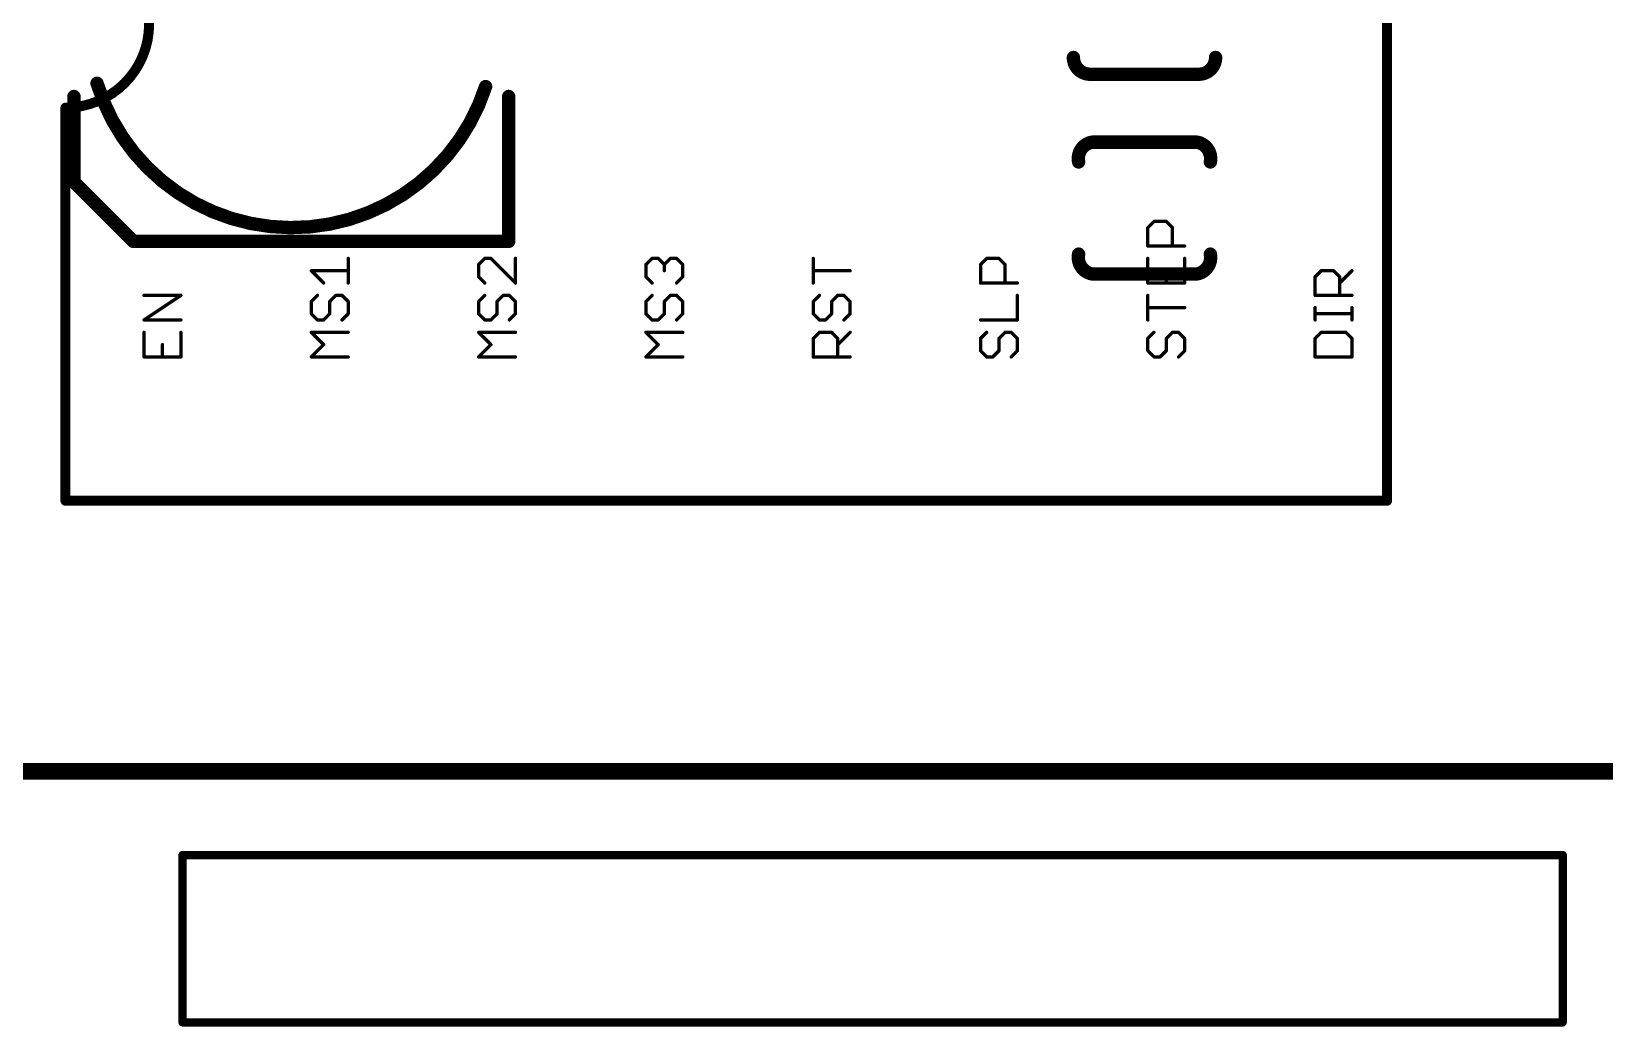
# Model space of a CAD drawing. Extents: x -3 to 102, y 0 to 80.
# Drawn here: x 19.93 to 43.81, y 50.82 to 65.93 of the extents above; entities that cross this region are included whole.
import ezdxf

# ---------------------------------------------------------------- set-up
doc = ezdxf.new("R2010")
doc.units = 0
doc.layers.add('21', color=253, linetype='CONTINUOUS')
doc.layers.add('22', color=253, linetype='CONTINUOUS')

msp = doc.modelspace()

# ---------------------------------------------------------------- linework, layer by layer
at = {"layer": '21'}
for points, const_width in [([(40.513, 58.801), (40.513, 73.279)], 0.1524), ([(37.6555, 65.278), (36.0045, 65.278)], 0.2032), ([(20.576, 63.64), (20.576, 64.94)], 0.2032), ([(27.176, 64.94), (27.176, 62.74)], 0.2032), ([(20.447, 64.77), (20.447, 58.801)], 0.1524), ([(36.03, 64.246), (37.63, 64.246)], 0.2032), ([(21.476, 62.74), (20.576, 63.64)], 0.2032), ([(36.8803, 62.949), (36.9735, 63.0422)], 0.0508), ([(36.9735, 63.0422), (37.16, 63.0422)], 0.0508), ([(37.16, 63.0422), (37.2532, 62.949)], 0.0508), ([(27.176, 62.74), (21.476, 62.74)], 0.2032), ([(36.8803, 62.6693), (36.8803, 62.949)], 0.0508), ([(37.2532, 62.949), (37.2532, 62.6693)], 0.0508), ([(37.4396, 62.6693), (36.8803, 62.6693)], 0.0508), ([(24.7396, 62.108), (24.7396, 62.4809)], 0.0508), ([(26.8135, 62.4809), (26.7203, 62.3877)], 0.0508), ([(26.7203, 62.3877), (26.7203, 62.2012)], 0.0508), ([(26.9068, 62.4809), (26.8135, 62.4809)], 0.0508), ([(27.2796, 62.108), (26.9068, 62.4809)], 0.0508), ([(27.2796, 62.4809), (27.2796, 62.108)], 0.0508), ([(29.2603, 62.3877), (29.3535, 62.4809)], 0.0508), ([(29.2603, 62.2012), (29.2603, 62.3877)], 0.0508), ([(29.3535, 62.4809), (29.4468, 62.4809)], 0.0508), ([(29.4468, 62.4809), (29.54, 62.3877)], 0.0508), ([(29.54, 62.3877), (29.6332, 62.4809)], 0.0508), ([(29.54, 62.3877), (29.54, 62.2944)], 0.0508), ([(29.6332, 62.4809), (29.7264, 62.4809)], 0.0508), ([(29.7264, 62.4809), (29.8196, 62.3877)], 0.0508), ([(29.8196, 62.3877), (29.8196, 62.2012)], 0.0508), ([(31.8003, 62.108), (31.8003, 62.4809)], 0.0508), ([(34.3403, 62.3877), (34.4335, 62.4809)], 0.0508), ([(34.3403, 62.108), (34.3403, 62.3877)], 0.0508), ([(34.4335, 62.4809), (34.62, 62.4809)], 0.0508), ([(34.62, 62.4809), (34.7132, 62.3877)], 0.0508), ([(34.7132, 62.3877), (34.7132, 62.108)], 0.0508), ([(37.63, 62.246), (36.03, 62.246)], 0.2032), ([(36.8803, 62.4809), (36.8803, 62.108)], 0.0508), ([(37.4396, 62.108), (37.4396, 62.4809)], 0.0508), ([(24.3667, 62.108), (24.1803, 62.2944)], 0.0508), ([(24.1803, 62.2944), (24.7396, 62.2944)], 0.0508), ([(26.7203, 62.2012), (26.8135, 62.108)], 0.0508), ([(29.3535, 62.108), (29.2603, 62.2012)], 0.0508), ([(29.8196, 62.2012), (29.7264, 62.108)], 0.0508), ([(32.3596, 62.2944), (31.8003, 62.2944)], 0.0508), ([(34.8996, 62.108), (34.3403, 62.108)], 0.0508), ([(36.8803, 62.108), (37.4396, 62.108)], 0.0508), ([(37.16, 62.108), (37.16, 62.2944)], 0.0508), ([(39.4203, 62.2006), (39.5135, 62.2938)], 0.0508), ([(39.4203, 61.9209), (39.4203, 62.2006)], 0.0508), ([(39.5135, 62.2938), (39.7, 62.2938)], 0.0508), ([(39.7, 62.2938), (39.7932, 62.2006)], 0.0508), ([(39.7932, 62.1073), (39.9796, 62.2938)], 0.0508), ([(39.7932, 62.2006), (39.7932, 61.9209)], 0.0508), ([(21.6403, 61.5467), (22.1996, 61.9196)], 0.0508), ([(22.1996, 61.9196), (21.6403, 61.9196)], 0.0508), ([(24.2735, 61.9196), (24.1803, 61.8263)], 0.0508), ([(24.46, 61.8263), (24.5532, 61.9196)], 0.0508), ([(24.5532, 61.9196), (24.6464, 61.9196)], 0.0508), ([(24.6464, 61.9196), (24.7396, 61.8263)], 0.0508), ([(26.8135, 61.9196), (26.7203, 61.8263)], 0.0508), ([(27, 61.8263), (27.0932, 61.9196)], 0.0508), ([(27.0932, 61.9196), (27.1864, 61.9196)], 0.0508), ([(27.1864, 61.9196), (27.2796, 61.8263)], 0.0508), ([(29.3535, 61.9196), (29.2603, 61.8263)], 0.0508), ([(29.54, 61.8263), (29.6332, 61.9196)], 0.0508), ([(29.6332, 61.9196), (29.7264, 61.9196)], 0.0508), ([(29.7264, 61.9196), (29.8196, 61.8263)], 0.0508), ([(31.8935, 61.9196), (31.8003, 61.8263)], 0.0508), ([(32.08, 61.8263), (32.1732, 61.9196)], 0.0508), ([(32.1732, 61.9196), (32.2664, 61.9196)], 0.0508), ([(32.2664, 61.9196), (32.3596, 61.8263)], 0.0508), ([(34.8996, 61.5467), (34.8996, 61.9196)], 0.0508), ([(36.8803, 61.5467), (36.8803, 61.9196)], 0.0508), ([(39.9796, 61.9209), (39.4203, 61.9209)], 0.0508), ([(24.1803, 61.8263), (24.1803, 61.6399)], 0.0508), ([(24.1803, 61.6399), (24.2735, 61.5467)], 0.0508), ([(24.3667, 61.5467), (24.46, 61.6399)], 0.0508), ([(24.46, 61.6399), (24.46, 61.8263)], 0.0508), ([(24.7396, 61.6399), (24.6464, 61.5467)], 0.0508), ([(24.7396, 61.8263), (24.7396, 61.6399)], 0.0508), ([(26.7203, 61.8263), (26.7203, 61.6399)], 0.0508), ([(26.7203, 61.6399), (26.8135, 61.5467)], 0.0508), ([(26.9068, 61.5467), (27, 61.6399)], 0.0508), ([(27, 61.6399), (27, 61.8263)], 0.0508), ([(27.2796, 61.6399), (27.1864, 61.5467)], 0.0508), ([(27.2796, 61.8263), (27.2796, 61.6399)], 0.0508), ([(29.2603, 61.8263), (29.2603, 61.6399)], 0.0508), ([(29.2603, 61.6399), (29.3535, 61.5467)], 0.0508), ([(29.4468, 61.5467), (29.54, 61.6399)], 0.0508), ([(29.54, 61.6399), (29.54, 61.8263)], 0.0508), ([(29.8196, 61.6399), (29.7264, 61.5467)], 0.0508), ([(29.8196, 61.8263), (29.8196, 61.6399)], 0.0508), ([(31.8003, 61.8263), (31.8003, 61.6399)], 0.0508), ([(31.8003, 61.6399), (31.8935, 61.5467)], 0.0508), ([(31.9868, 61.5467), (32.08, 61.6399)], 0.0508), ([(32.08, 61.6399), (32.08, 61.8263)], 0.0508), ([(32.3596, 61.6399), (32.2664, 61.5467)], 0.0508), ([(32.3596, 61.8263), (32.3596, 61.6399)], 0.0508), ([(37.4396, 61.7331), (36.8803, 61.7331)], 0.0508), ([(39.4203, 61.5467), (39.4203, 61.7331)], 0.0508), ([(39.9796, 61.6399), (39.4203, 61.6399)], 0.0508), ([(39.9796, 61.5467), (39.9796, 61.7331)], 0.0508), ([(22.1996, 61.5467), (21.6403, 61.5467)], 0.0508), ([(21.6403, 61.3583), (21.6403, 60.9854)], 0.0508), ([(22.1996, 60.9854), (22.1996, 61.3583)], 0.0508), ([(24.3667, 61.1718), (24.1803, 61.3583)], 0.0508), ([(24.1803, 61.3583), (24.7396, 61.3583)], 0.0508), ([(24.2735, 61.5467), (24.3667, 61.5467)], 0.0508), ([(26.9068, 61.1718), (26.7203, 61.3583)], 0.0508), ([(26.7203, 61.3583), (27.2796, 61.3583)], 0.0508), ([(26.8135, 61.5467), (26.9068, 61.5467)], 0.0508), ([(29.4468, 61.1718), (29.2603, 61.3583)], 0.0508), ([(29.2603, 61.3583), (29.8196, 61.3583)], 0.0508), ([(29.3535, 61.5467), (29.4468, 61.5467)], 0.0508), ([(31.8003, 61.265), (31.8935, 61.3583)], 0.0508), ([(31.8935, 61.5467), (31.9868, 61.5467)], 0.0508), ([(31.8935, 61.3583), (32.08, 61.3583)], 0.0508), ([(32.08, 61.3583), (32.1732, 61.265)], 0.0508), ([(32.1732, 61.1718), (32.3596, 61.3583)], 0.0508), ([(34.3403, 61.5467), (34.8996, 61.5467)], 0.0508), ([(34.4335, 61.3583), (34.3403, 61.265)], 0.0508), ([(34.62, 61.265), (34.7132, 61.3583)], 0.0508), ([(34.7132, 61.3583), (34.8064, 61.3583)], 0.0508), ([(34.8064, 61.3583), (34.8996, 61.265)], 0.0508), ([(36.9735, 61.3583), (36.8803, 61.265)], 0.0508), ([(37.16, 61.265), (37.2532, 61.3583)], 0.0508), ([(37.2532, 61.3583), (37.3464, 61.3583)], 0.0508), ([(37.3464, 61.3583), (37.4396, 61.265)], 0.0508), ([(39.5135, 61.3583), (39.4203, 61.265)], 0.0508), ([(39.8864, 61.3583), (39.5135, 61.3583)], 0.0508), ([(39.9796, 61.265), (39.8864, 61.3583)], 0.0508), ([(21.92, 60.9854), (21.92, 61.1718)], 0.0508), ([(24.1803, 60.9854), (24.3667, 61.1718)], 0.0508), ([(26.7203, 60.9854), (26.9068, 61.1718)], 0.0508), ([(29.2603, 60.9854), (29.4468, 61.1718)], 0.0508), ([(31.8003, 60.9854), (31.8003, 61.265)], 0.0508), ([(32.1732, 61.265), (32.1732, 60.9854)], 0.0508), ([(34.3403, 61.265), (34.3403, 61.0786)], 0.0508), ([(34.62, 61.0786), (34.62, 61.265)], 0.0508), ([(34.8996, 61.265), (34.8996, 61.0786)], 0.0508), ([(36.8803, 61.265), (36.8803, 61.0786)], 0.0508), ([(37.16, 61.0786), (37.16, 61.265)], 0.0508), ([(37.4396, 61.265), (37.4396, 61.0786)], 0.0508), ([(39.4203, 61.265), (39.4203, 60.9854)], 0.0508), ([(39.9796, 60.9854), (39.9796, 61.265)], 0.0508), ([(21.6403, 60.9854), (22.1996, 60.9854)], 0.0508), ([(24.7396, 60.9854), (24.1803, 60.9854)], 0.0508), ([(27.2796, 60.9854), (26.7203, 60.9854)], 0.0508), ([(29.8196, 60.9854), (29.2603, 60.9854)], 0.0508), ([(32.3596, 60.9854), (31.8003, 60.9854)], 0.0508), ([(34.3403, 61.0786), (34.4335, 60.9854)], 0.0508), ([(34.4335, 60.9854), (34.5267, 60.9854)], 0.0508), ([(34.5267, 60.9854), (34.62, 61.0786)], 0.0508), ([(34.8996, 61.0786), (34.8064, 60.9854)], 0.0508), ([(36.8803, 61.0786), (36.9735, 60.9854)], 0.0508), ([(36.9735, 60.9854), (37.0667, 60.9854)], 0.0508), ([(37.0667, 60.9854), (37.16, 61.0786)], 0.0508), ([(37.4396, 61.0786), (37.3464, 60.9854)], 0.0508), ([(39.4203, 60.9854), (39.9796, 60.9854)], 0.0508), ([(20.447, 58.801), (40.513, 58.801)], 0.1524), ([(22.225, 50.88), (22.225, 53.42)], 0.127), ([(22.225, 53.42), (43.18, 53.42)], 0.127), ([(43.18, 53.42), (43.18, 50.88)], 0.127), ([(43.18, 50.88), (22.225, 50.88)], 0.127)]:
    msp.add_lwpolyline(points, dxfattribs=dict(at, const_width=const_width))
for points, const_width in [([(20.447, 64.77, 1), (20.447, 67.31)], 0.1524), ([(35.7505, 65.532, 0.4142), (36.0045, 65.278)], 0.2032), ([(35.8013, 65.532, 1), (35.6997, 65.532)], 0.1016), ([(37.6555, 65.278, 0.4142), (37.9095, 65.532)], 0.2032), ([(37.9603, 65.532, 1), (37.8587, 65.532)], 0.1016), ([(20.926, 65.14, 0.7344), (26.826, 65.09)], 0.2032), ([(20.9746, 65.1548, 1), (20.8774, 65.1252)], 0.1016), ([(36.0045, 65.3288, 1), (36.0045, 65.2272)], 0.1016), ([(36.0045, 65.2272, 1), (36.0045, 65.3288)], 0.1016), ([(37.6555, 65.3288, 1), (37.6555, 65.2272)], 0.1016), ([(37.6555, 65.2272, 1), (37.6555, 65.3288)], 0.1016), ([(20.6268, 64.94, 1), (20.5252, 64.94)], 0.1016), ([(26.8743, 65.0744, 1), (26.7777, 65.1056)], 0.1016), ([(27.2268, 64.94, 1), (27.1252, 64.94)], 0.1016), ([(20.4851, 64.77, 1), (20.4089, 64.77)], 0.0762), ([(20.447, 64.8081, 1), (20.447, 64.7319)], 0.0762), ([(36.03, 64.246, 0.4142), (35.83, 63.946)], 0.2032), ([(36.03, 64.2968, 1), (36.03, 64.1952)], 0.1016), ([(36.04, 64.1962, 1), (36.02, 64.2958)], 0.1016), ([(37.83, 63.946, 0.4142), (37.63, 64.246)], 0.2032), ([(37.64, 64.2958, 1), (37.62, 64.1962)], 0.1016), ([(37.63, 64.1952, 1), (37.63, 64.2968)], 0.1016), ([(35.7802, 63.936, 1), (35.8798, 63.956)], 0.1016), ([(37.7802, 63.956, 1), (37.8798, 63.936)], 0.1016), ([(20.6119, 63.6759, 1), (20.5401, 63.6041)], 0.1016), ([(20.5252, 63.64, 1), (20.6268, 63.64)], 0.1016), ([(36.9735, 63.0549, 1), (36.9735, 63.0295)], 0.0254), ([(36.9825, 63.0332, 1), (36.9646, 63.0512)], 0.0254), ([(37.1689, 63.0512, 1), (37.151, 63.0332)], 0.0254), ([(37.16, 63.0295, 1), (37.16, 63.0549)], 0.0254), ([(21.476, 62.7908, 1), (21.476, 62.6892)], 0.1016), ([(21.4401, 62.7041, 1), (21.5119, 62.7759)], 0.1016), ([(27.176, 62.6892, 1), (27.176, 62.7908)], 0.1016), ([(36.893, 62.949, 1), (36.8676, 62.949)], 0.0254), ([(36.8713, 62.9579, 1), (36.8893, 62.94)], 0.0254), ([(37.2659, 62.949, 1), (37.2405, 62.949)], 0.0254), ([(37.2442, 62.94, 1), (37.2622, 62.9579)], 0.0254), ([(27.1252, 62.74, 1), (27.2268, 62.74)], 0.1016), ([(35.83, 62.546, 0.4142), (36.03, 62.246)], 0.2032), ([(35.8798, 62.536, 1), (35.7802, 62.556)], 0.1016), ([(36.8803, 62.682, 1), (36.8803, 62.6566)], 0.0254), ([(36.8676, 62.6693, 1), (36.893, 62.6693)], 0.0254), ([(37.2405, 62.6693, 1), (37.2659, 62.6693)], 0.0254), ([(37.4396, 62.6566, 1), (37.4396, 62.682)], 0.0254), ([(37.63, 62.246, 0.4142), (37.83, 62.546)], 0.2032), ([(37.8798, 62.556, 1), (37.7802, 62.536)], 0.1016), ([(24.7523, 62.4809, 1), (24.7269, 62.4809)], 0.0254), ([(26.733, 62.3877, 1), (26.7076, 62.3877)], 0.0254), ([(26.7113, 62.3966, 1), (26.7293, 62.3787)], 0.0254), ([(26.8135, 62.4936, 1), (26.8135, 62.4682)], 0.0254), ([(26.8225, 62.4719, 1), (26.8046, 62.4898)], 0.0254), ([(26.9157, 62.4898, 1), (26.8978, 62.4719)], 0.0254), ([(26.9068, 62.4682, 1), (26.9068, 62.4936)], 0.0254), ([(27.2923, 62.4809, 1), (27.2669, 62.4809)], 0.0254), ([(29.273, 62.3877, 1), (29.2476, 62.3877)], 0.0254), ([(29.2513, 62.3966, 1), (29.2693, 62.3787)], 0.0254), ([(29.3535, 62.4936, 1), (29.3535, 62.4682)], 0.0254), ([(29.3625, 62.4719, 1), (29.3446, 62.4898)], 0.0254), ([(29.4557, 62.4898, 1), (29.4378, 62.4719)], 0.0254), ([(29.4468, 62.4682, 1), (29.4468, 62.4936)], 0.0254), ([(29.5527, 62.3877, 1), (29.5273, 62.3877)], 0.0254), ([(29.531, 62.3966, 1), (29.5489, 62.3787)], 0.0254), ([(29.531, 62.3787, 1), (29.5489, 62.3966)], 0.0254), ([(29.6332, 62.4936, 1), (29.6332, 62.4682)], 0.0254), ([(29.6422, 62.4719, 1), (29.6242, 62.4898)], 0.0254), ([(29.7354, 62.4898, 1), (29.7174, 62.4719)], 0.0254), ([(29.7264, 62.4682, 1), (29.7264, 62.4936)], 0.0254), ([(29.8323, 62.3877, 1), (29.8069, 62.3877)], 0.0254), ([(29.8106, 62.3787, 1), (29.8286, 62.3966)], 0.0254), ([(31.813, 62.4809, 1), (31.7876, 62.4809)], 0.0254), ([(34.353, 62.3877, 1), (34.3276, 62.3877)], 0.0254), ([(34.3313, 62.3966, 1), (34.3493, 62.3787)], 0.0254), ([(34.4335, 62.4936, 1), (34.4335, 62.4682)], 0.0254), ([(34.4425, 62.4719, 1), (34.4246, 62.4898)], 0.0254), ([(34.6289, 62.4898, 1), (34.611, 62.4719)], 0.0254), ([(34.62, 62.4682, 1), (34.62, 62.4936)], 0.0254), ([(34.7259, 62.3877, 1), (34.7005, 62.3877)], 0.0254), ([(34.7042, 62.3787, 1), (34.7222, 62.3966)], 0.0254), ([(36.03, 62.2968, 1), (36.03, 62.1952)], 0.1016), ([(36.02, 62.1962, 1), (36.04, 62.2958)], 0.1016), ([(36.893, 62.4809, 1), (36.8676, 62.4809)], 0.0254), ([(37.4523, 62.4809, 1), (37.4269, 62.4809)], 0.0254), ([(37.62, 62.2958, 1), (37.64, 62.1962)], 0.1016), ([(37.63, 62.1952, 1), (37.63, 62.2968)], 0.1016), ([(24.1893, 62.3034, 1), (24.1713, 62.2855)], 0.0254), ([(24.1803, 62.3071, 1), (24.1803, 62.2817)], 0.0254), ([(24.3578, 62.099, 1), (24.3757, 62.117)], 0.0254), ([(24.7269, 62.108, 1), (24.7523, 62.108)], 0.0254), ([(24.7396, 62.2817, 1), (24.7396, 62.3071)], 0.0254), ([(26.7293, 62.2102, 1), (26.7113, 62.1923)], 0.0254), ([(26.7076, 62.2012, 1), (26.733, 62.2012)], 0.0254), ([(26.8046, 62.099, 1), (26.8225, 62.117)], 0.0254), ([(27.2669, 62.108, 1), (27.2923, 62.108)], 0.0254), ([(27.2706, 62.099, 1), (27.2886, 62.117)], 0.0254), ([(29.2693, 62.2102, 1), (29.2513, 62.1923)], 0.0254), ([(29.2476, 62.2012, 1), (29.273, 62.2012)], 0.0254), ([(29.3446, 62.099, 1), (29.3625, 62.117)], 0.0254), ([(29.5273, 62.2944, 1), (29.5527, 62.2944)], 0.0254), ([(29.7174, 62.117, 1), (29.7354, 62.099)], 0.0254), ([(29.8069, 62.2012, 1), (29.8323, 62.2012)], 0.0254), ([(29.8286, 62.1923, 1), (29.8106, 62.2102)], 0.0254), ([(31.8003, 62.3071, 1), (31.8003, 62.2817)], 0.0254), ([(31.7876, 62.108, 1), (31.813, 62.108)], 0.0254), ([(32.3596, 62.2817, 1), (32.3596, 62.3071)], 0.0254), ([(34.3403, 62.1207, 1), (34.3403, 62.0953)], 0.0254), ([(34.3276, 62.108, 1), (34.353, 62.108)], 0.0254), ([(34.7005, 62.108, 1), (34.7259, 62.108)], 0.0254), ([(34.8996, 62.0953, 1), (34.8996, 62.1207)], 0.0254), ([(36.8803, 62.1207, 1), (36.8803, 62.0953)], 0.0254), ([(36.8676, 62.108, 1), (36.893, 62.108)], 0.0254), ([(37.1727, 62.2944, 1), (37.1473, 62.2944)], 0.0254), ([(37.1473, 62.108, 1), (37.1727, 62.108)], 0.0254), ([(37.4269, 62.108, 1), (37.4523, 62.108)], 0.0254), ([(37.4396, 62.0953, 1), (37.4396, 62.1207)], 0.0254), ([(39.433, 62.2006, 1), (39.4076, 62.2006)], 0.0254), ([(39.4113, 62.2095, 1), (39.4293, 62.1916)], 0.0254), ([(39.5135, 62.3065, 1), (39.5135, 62.2811)], 0.0254), ([(39.5225, 62.2848, 1), (39.5046, 62.3027)], 0.0254), ([(39.7089, 62.3027, 1), (39.691, 62.2848)], 0.0254), ([(39.7, 62.2811, 1), (39.7, 62.3065)], 0.0254), ([(39.8059, 62.2006, 1), (39.7805, 62.2006)], 0.0254), ([(39.7842, 62.1163, 1), (39.8022, 62.0984)], 0.0254), ([(39.7842, 62.1916, 1), (39.8022, 62.2095)], 0.0254), ([(39.9886, 62.2848, 1), (39.9706, 62.3027)], 0.0254), ([(21.6403, 61.9323, 1), (21.6403, 61.9069)], 0.0254), ([(22.2066, 61.909, 1), (22.1926, 61.9301)], 0.0254), ([(22.1996, 61.9069, 1), (22.1996, 61.9323)], 0.0254), ([(24.2825, 61.9106, 1), (24.2646, 61.9285)], 0.0254), ([(24.5532, 61.9323, 1), (24.5532, 61.9069)], 0.0254), ([(24.5622, 61.9106, 1), (24.5442, 61.9285)], 0.0254), ([(24.6554, 61.9285, 1), (24.6374, 61.9106)], 0.0254), ([(24.6464, 61.9069, 1), (24.6464, 61.9323)], 0.0254), ([(26.8225, 61.9106, 1), (26.8046, 61.9285)], 0.0254), ([(27.0932, 61.9323, 1), (27.0932, 61.9069)], 0.0254), ([(27.1022, 61.9106, 1), (27.0842, 61.9285)], 0.0254), ([(27.1954, 61.9285, 1), (27.1774, 61.9106)], 0.0254), ([(27.1864, 61.9069, 1), (27.1864, 61.9323)], 0.0254), ([(29.3625, 61.9106, 1), (29.3446, 61.9285)], 0.0254), ([(29.6332, 61.9323, 1), (29.6332, 61.9069)], 0.0254), ([(29.6422, 61.9106, 1), (29.6242, 61.9285)], 0.0254), ([(29.7354, 61.9285, 1), (29.7174, 61.9106)], 0.0254), ([(29.7264, 61.9069, 1), (29.7264, 61.9323)], 0.0254), ([(31.9025, 61.9106, 1), (31.8846, 61.9285)], 0.0254), ([(32.1732, 61.9323, 1), (32.1732, 61.9069)], 0.0254), ([(32.1822, 61.9106, 1), (32.1642, 61.9285)], 0.0254), ([(32.2754, 61.9285, 1), (32.2574, 61.9106)], 0.0254), ([(32.2664, 61.9069, 1), (32.2664, 61.9323)], 0.0254), ([(34.9123, 61.9196, 1), (34.8869, 61.9196)], 0.0254), ([(36.893, 61.9196, 1), (36.8676, 61.9196)], 0.0254), ([(39.4203, 61.9336, 1), (39.4203, 61.9082)], 0.0254), ([(39.4076, 61.9209, 1), (39.433, 61.9209)], 0.0254), ([(39.7805, 61.9209, 1), (39.8059, 61.9209)], 0.0254), ([(39.9796, 61.9082, 1), (39.9796, 61.9336)], 0.0254), ([(24.193, 61.8263, 1), (24.1676, 61.8263)], 0.0254), ([(24.1713, 61.8353, 1), (24.1893, 61.8174)], 0.0254), ([(24.1893, 61.6489, 1), (24.1713, 61.6309)], 0.0254), ([(24.1676, 61.6399, 1), (24.193, 61.6399)], 0.0254), ([(24.4727, 61.8263, 1), (24.4473, 61.8263)], 0.0254), ([(24.451, 61.8353, 1), (24.4689, 61.8174)], 0.0254), ([(24.4473, 61.6399, 1), (24.4727, 61.6399)], 0.0254), ([(24.4689, 61.6309, 1), (24.451, 61.6489)], 0.0254), ([(24.7523, 61.8263, 1), (24.7269, 61.8263)], 0.0254), ([(24.7269, 61.6399, 1), (24.7523, 61.6399)], 0.0254), ([(24.7306, 61.8174, 1), (24.7486, 61.8353)], 0.0254), ([(24.7486, 61.6309, 1), (24.7306, 61.6489)], 0.0254), ([(26.733, 61.8263, 1), (26.7076, 61.8263)], 0.0254), ([(26.7113, 61.8353, 1), (26.7293, 61.8174)], 0.0254), ([(26.7293, 61.6489, 1), (26.7113, 61.6309)], 0.0254), ([(26.7076, 61.6399, 1), (26.733, 61.6399)], 0.0254), ([(27.0127, 61.8263, 1), (26.9873, 61.8263)], 0.0254), ([(26.991, 61.8353, 1), (27.0089, 61.8174)], 0.0254), ([(26.9873, 61.6399, 1), (27.0127, 61.6399)], 0.0254), ([(27.0089, 61.6309, 1), (26.991, 61.6489)], 0.0254), ([(27.2923, 61.8263, 1), (27.2669, 61.8263)], 0.0254), ([(27.2669, 61.6399, 1), (27.2923, 61.6399)], 0.0254), ([(27.2706, 61.8174, 1), (27.2886, 61.8353)], 0.0254), ([(27.2886, 61.6309, 1), (27.2706, 61.6489)], 0.0254), ([(29.273, 61.8263, 1), (29.2476, 61.8263)], 0.0254), ([(29.2513, 61.8353, 1), (29.2693, 61.8174)], 0.0254), ([(29.2693, 61.6489, 1), (29.2513, 61.6309)], 0.0254), ([(29.2476, 61.6399, 1), (29.273, 61.6399)], 0.0254), ([(29.5527, 61.8263, 1), (29.5273, 61.8263)], 0.0254), ([(29.531, 61.8353, 1), (29.5489, 61.8174)], 0.0254), ([(29.5273, 61.6399, 1), (29.5527, 61.6399)], 0.0254), ([(29.5489, 61.6309, 1), (29.531, 61.6489)], 0.0254), ([(29.8323, 61.8263, 1), (29.8069, 61.8263)], 0.0254), ([(29.8069, 61.6399, 1), (29.8323, 61.6399)], 0.0254), ([(29.8106, 61.8174, 1), (29.8286, 61.8353)], 0.0254), ([(29.8286, 61.6309, 1), (29.8106, 61.6489)], 0.0254), ([(31.813, 61.8263, 1), (31.7876, 61.8263)], 0.0254), ([(31.7913, 61.8353, 1), (31.8093, 61.8174)], 0.0254), ([(31.8093, 61.6489, 1), (31.7913, 61.6309)], 0.0254), ([(31.7876, 61.6399, 1), (31.813, 61.6399)], 0.0254), ([(32.0927, 61.8263, 1), (32.0673, 61.8263)], 0.0254), ([(32.071, 61.8353, 1), (32.0889, 61.8174)], 0.0254), ([(32.0673, 61.6399, 1), (32.0927, 61.6399)], 0.0254), ([(32.0889, 61.6309, 1), (32.071, 61.6489)], 0.0254), ([(32.3723, 61.8263, 1), (32.3469, 61.8263)], 0.0254), ([(32.3469, 61.6399, 1), (32.3723, 61.6399)], 0.0254), ([(32.3506, 61.8174, 1), (32.3686, 61.8353)], 0.0254), ([(32.3686, 61.6309, 1), (32.3506, 61.6489)], 0.0254), ([(36.8803, 61.7458, 1), (36.8803, 61.7204)], 0.0254), ([(37.4396, 61.7204, 1), (37.4396, 61.7458)], 0.0254), ([(39.433, 61.7331, 1), (39.4076, 61.7331)], 0.0254), ([(39.4203, 61.6526, 1), (39.4203, 61.6272)], 0.0254), ([(39.9923, 61.7331, 1), (39.9669, 61.7331)], 0.0254), ([(39.9796, 61.6272, 1), (39.9796, 61.6526)], 0.0254), ([(21.6403, 61.5594, 1), (21.6403, 61.534)], 0.0254), ([(21.6333, 61.5573, 1), (21.6474, 61.5361)], 0.0254), ([(21.653, 61.3583, 1), (21.6276, 61.3583)], 0.0254), ([(22.2123, 61.3583, 1), (22.1869, 61.3583)], 0.0254), ([(22.1996, 61.534, 1), (22.1996, 61.5594)], 0.0254), ([(24.1803, 61.371, 1), (24.1803, 61.3456)], 0.0254), ([(24.1893, 61.3672, 1), (24.1713, 61.3493)], 0.0254), ([(24.2735, 61.5594, 1), (24.2735, 61.534)], 0.0254), ([(24.2646, 61.5377, 1), (24.2825, 61.5557)], 0.0254), ([(24.3578, 61.5557, 1), (24.3757, 61.5377)], 0.0254), ([(24.3667, 61.534, 1), (24.3667, 61.5594)], 0.0254), ([(24.6374, 61.5557, 1), (24.6554, 61.5377)], 0.0254), ([(24.7396, 61.3456, 1), (24.7396, 61.371)], 0.0254), ([(26.7203, 61.371, 1), (26.7203, 61.3456)], 0.0254), ([(26.7293, 61.3672, 1), (26.7113, 61.3493)], 0.0254), ([(26.8135, 61.5594, 1), (26.8135, 61.534)], 0.0254), ([(26.8046, 61.5377, 1), (26.8225, 61.5557)], 0.0254), ([(26.8978, 61.5557, 1), (26.9157, 61.5377)], 0.0254), ([(26.9068, 61.534, 1), (26.9068, 61.5594)], 0.0254), ([(27.1774, 61.5557, 1), (27.1954, 61.5377)], 0.0254), ([(27.2796, 61.3456, 1), (27.2796, 61.371)], 0.0254), ([(29.2603, 61.371, 1), (29.2603, 61.3456)], 0.0254), ([(29.2693, 61.3672, 1), (29.2513, 61.3493)], 0.0254), ([(29.3535, 61.5594, 1), (29.3535, 61.534)], 0.0254), ([(29.3446, 61.5377, 1), (29.3625, 61.5557)], 0.0254), ([(29.4378, 61.5557, 1), (29.4557, 61.5377)], 0.0254), ([(29.4468, 61.534, 1), (29.4468, 61.5594)], 0.0254), ([(29.7174, 61.5557, 1), (29.7354, 61.5377)], 0.0254), ([(29.8196, 61.3456, 1), (29.8196, 61.371)], 0.0254), ([(31.8935, 61.5594, 1), (31.8935, 61.534)], 0.0254), ([(31.8935, 61.371, 1), (31.8935, 61.3456)], 0.0254), ([(31.8846, 61.5377, 1), (31.9025, 61.5557)], 0.0254), ([(31.9025, 61.3493, 1), (31.8846, 61.3672)], 0.0254), ([(31.9778, 61.5557, 1), (31.9957, 61.5377)], 0.0254), ([(31.9868, 61.534, 1), (31.9868, 61.5594)], 0.0254), ([(32.0889, 61.3672, 1), (32.071, 61.3493)], 0.0254), ([(32.08, 61.3456, 1), (32.08, 61.371)], 0.0254), ([(32.2574, 61.5557, 1), (32.2754, 61.5377)], 0.0254), ([(32.3686, 61.3493, 1), (32.3506, 61.3672)], 0.0254), ([(34.3403, 61.5594, 1), (34.3403, 61.534)], 0.0254), ([(34.4425, 61.3493, 1), (34.4246, 61.3672)], 0.0254), ([(34.7132, 61.371, 1), (34.7132, 61.3456)], 0.0254), ([(34.7222, 61.3493, 1), (34.7042, 61.3672)], 0.0254), ([(34.8154, 61.3672, 1), (34.7974, 61.3493)], 0.0254), ([(34.8064, 61.3456, 1), (34.8064, 61.371)], 0.0254), ([(34.8869, 61.5467, 1), (34.9123, 61.5467)], 0.0254), ([(34.8996, 61.534, 1), (34.8996, 61.5594)], 0.0254), ([(36.8676, 61.5467, 1), (36.893, 61.5467)], 0.0254), ([(36.9825, 61.3493, 1), (36.9646, 61.3672)], 0.0254), ([(37.2532, 61.371, 1), (37.2532, 61.3456)], 0.0254), ([(37.2622, 61.3493, 1), (37.2442, 61.3672)], 0.0254), ([(37.3554, 61.3672, 1), (37.3374, 61.3493)], 0.0254), ([(37.3464, 61.3456, 1), (37.3464, 61.371)], 0.0254), ([(39.4076, 61.5467, 1), (39.433, 61.5467)], 0.0254), ([(39.5135, 61.371, 1), (39.5135, 61.3456)], 0.0254), ([(39.5225, 61.3493, 1), (39.5046, 61.3672)], 0.0254), ([(39.8954, 61.3672, 1), (39.8774, 61.3493)], 0.0254), ([(39.8864, 61.3456, 1), (39.8864, 61.371)], 0.0254), ([(39.9669, 61.5467, 1), (39.9923, 61.5467)], 0.0254), ([(21.9327, 61.1718, 1), (21.9073, 61.1718)], 0.0254), ([(24.3757, 61.1628, 1), (24.3578, 61.1808)], 0.0254), ([(24.3578, 61.1628, 1), (24.3757, 61.1808)], 0.0254), ([(26.9157, 61.1628, 1), (26.8978, 61.1808)], 0.0254), ([(26.8978, 61.1628, 1), (26.9157, 61.1808)], 0.0254), ([(29.4557, 61.1628, 1), (29.4378, 61.1808)], 0.0254), ([(29.4378, 61.1628, 1), (29.4557, 61.1808)], 0.0254), ([(31.813, 61.265, 1), (31.7876, 61.265)], 0.0254), ([(31.7913, 61.274, 1), (31.8093, 61.2561)], 0.0254), ([(32.1859, 61.265, 1), (32.1605, 61.265)], 0.0254), ([(32.1642, 61.1808, 1), (32.1822, 61.1628)], 0.0254), ([(32.1642, 61.2561, 1), (32.1822, 61.274)], 0.0254), ([(34.353, 61.265, 1), (34.3276, 61.265)], 0.0254), ([(34.3313, 61.274, 1), (34.3493, 61.2561)], 0.0254), ([(34.6327, 61.265, 1), (34.6073, 61.265)], 0.0254), ([(34.611, 61.274, 1), (34.6289, 61.2561)], 0.0254), ([(34.9123, 61.265, 1), (34.8869, 61.265)], 0.0254), ([(34.8906, 61.2561, 1), (34.9086, 61.274)], 0.0254), ([(36.893, 61.265, 1), (36.8676, 61.265)], 0.0254), ([(36.8713, 61.274, 1), (36.8893, 61.2561)], 0.0254), ([(37.1727, 61.265, 1), (37.1473, 61.265)], 0.0254), ([(37.151, 61.274, 1), (37.1689, 61.2561)], 0.0254), ([(37.4523, 61.265, 1), (37.4269, 61.265)], 0.0254), ([(37.4306, 61.2561, 1), (37.4486, 61.274)], 0.0254), ([(39.433, 61.265, 1), (39.4076, 61.265)], 0.0254), ([(39.4113, 61.274, 1), (39.4293, 61.2561)], 0.0254), ([(39.9923, 61.265, 1), (39.9669, 61.265)], 0.0254), ([(39.9706, 61.2561, 1), (39.9886, 61.274)], 0.0254), ([(21.6403, 60.9981, 1), (21.6403, 60.9727)], 0.0254), ([(21.6276, 60.9854, 1), (21.653, 60.9854)], 0.0254), ([(21.9073, 60.9854, 1), (21.9327, 60.9854)], 0.0254), ([(22.1869, 60.9854, 1), (22.2123, 60.9854)], 0.0254), ([(22.1996, 60.9727, 1), (22.1996, 60.9981)], 0.0254), ([(24.1803, 60.9981, 1), (24.1803, 60.9727)], 0.0254), ([(24.1713, 60.9944, 1), (24.1893, 60.9764)], 0.0254), ([(24.7396, 60.9727, 1), (24.7396, 60.9981)], 0.0254), ([(26.7203, 60.9981, 1), (26.7203, 60.9727)], 0.0254), ([(26.7113, 60.9944, 1), (26.7293, 60.9764)], 0.0254), ([(27.2796, 60.9727, 1), (27.2796, 60.9981)], 0.0254), ([(29.2603, 60.9981, 1), (29.2603, 60.9727)], 0.0254), ([(29.2513, 60.9944, 1), (29.2693, 60.9764)], 0.0254), ([(29.8196, 60.9727, 1), (29.8196, 60.9981)], 0.0254), ([(31.8003, 60.9981, 1), (31.8003, 60.9727)], 0.0254), ([(31.7876, 60.9854, 1), (31.813, 60.9854)], 0.0254), ([(32.1605, 60.9854, 1), (32.1859, 60.9854)], 0.0254), ([(32.3596, 60.9727, 1), (32.3596, 60.9981)], 0.0254), ([(34.3493, 61.0876, 1), (34.3313, 61.0696)], 0.0254), ([(34.3276, 61.0786, 1), (34.353, 61.0786)], 0.0254), ([(34.4335, 60.9981, 1), (34.4335, 60.9727)], 0.0254), ([(34.4246, 60.9764, 1), (34.4425, 60.9944)], 0.0254), ([(34.5178, 60.9944, 1), (34.5357, 60.9764)], 0.0254), ([(34.5267, 60.9727, 1), (34.5267, 60.9981)], 0.0254), ([(34.6073, 61.0786, 1), (34.6327, 61.0786)], 0.0254), ([(34.6289, 61.0696, 1), (34.611, 61.0876)], 0.0254), ([(34.7974, 60.9944, 1), (34.8154, 60.9764)], 0.0254), ([(34.8869, 61.0786, 1), (34.9123, 61.0786)], 0.0254), ([(34.9086, 61.0696, 1), (34.8906, 61.0876)], 0.0254), ([(36.8893, 61.0876, 1), (36.8713, 61.0696)], 0.0254), ([(36.8676, 61.0786, 1), (36.893, 61.0786)], 0.0254), ([(36.9735, 60.9981, 1), (36.9735, 60.9727)], 0.0254), ([(36.9646, 60.9764, 1), (36.9825, 60.9944)], 0.0254), ([(37.0578, 60.9944, 1), (37.0757, 60.9764)], 0.0254), ([(37.0667, 60.9727, 1), (37.0667, 60.9981)], 0.0254), ([(37.1473, 61.0786, 1), (37.1727, 61.0786)], 0.0254), ([(37.1689, 61.0696, 1), (37.151, 61.0876)], 0.0254), ([(37.3374, 60.9944, 1), (37.3554, 60.9764)], 0.0254), ([(37.4269, 61.0786, 1), (37.4523, 61.0786)], 0.0254), ([(37.4486, 61.0696, 1), (37.4306, 61.0876)], 0.0254), ([(39.4203, 60.9981, 1), (39.4203, 60.9727)], 0.0254), ([(39.4076, 60.9854, 1), (39.433, 60.9854)], 0.0254), ([(39.9669, 60.9854, 1), (39.9923, 60.9854)], 0.0254), ([(39.9796, 60.9727, 1), (39.9796, 60.9981)], 0.0254), ([(20.447, 58.8391, 1), (20.447, 58.7629)], 0.0762), ([(20.4089, 58.801, 1), (20.4851, 58.801)], 0.0762), ([(40.4749, 58.801, 1), (40.5511, 58.801)], 0.0762), ([(40.513, 58.7629, 1), (40.513, 58.8391)], 0.0762), ([(22.225, 53.4518, 1), (22.225, 53.3882)], 0.0635), ([(22.2568, 53.42, 1), (22.1933, 53.42)], 0.0635), ([(43.2118, 53.42, 1), (43.1482, 53.42)], 0.0635), ([(43.18, 53.3882, 1), (43.18, 53.4518)], 0.0635), ([(22.225, 50.9118, 1), (22.225, 50.8483)], 0.0635), ([(22.1933, 50.88, 1), (22.2568, 50.88)], 0.0635), ([(43.1482, 50.88, 1), (43.2118, 50.88)], 0.0635), ([(43.18, 50.8483, 1), (43.18, 50.9118)], 0.0635)]:
    msp.add_lwpolyline(points, format="xyb", dxfattribs=dict(at, const_width=const_width))
at = {"layer": '22', "const_width": 0.254}
msp.add_lwpolyline([(97.79, 54.69), (0, 54.69)], dxfattribs=at)

doc.saveas('drawing.dxf')
